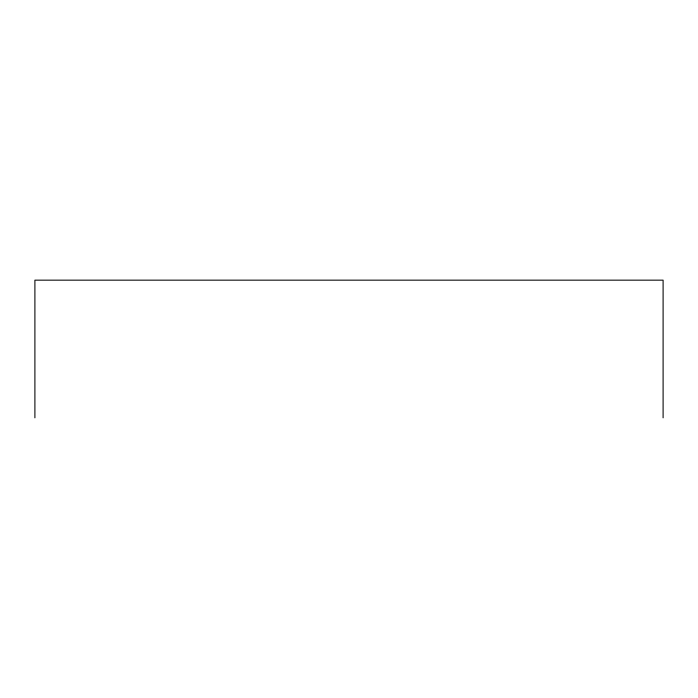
<?xml version="1.0" encoding="UTF-8"?>
<svg xmlns="http://www.w3.org/2000/svg" width="698" height="698" viewBox="0 0 698 698"><rect width="100%" height="100%" fill="white"/><g stroke="black" fill="none" stroke-linecap="round" stroke-linejoin="round"><path stroke-width="1.05" d="M663.1 417.84L663.1 280.16L34.9 280.16L34.9 417.84"/></g></svg>
